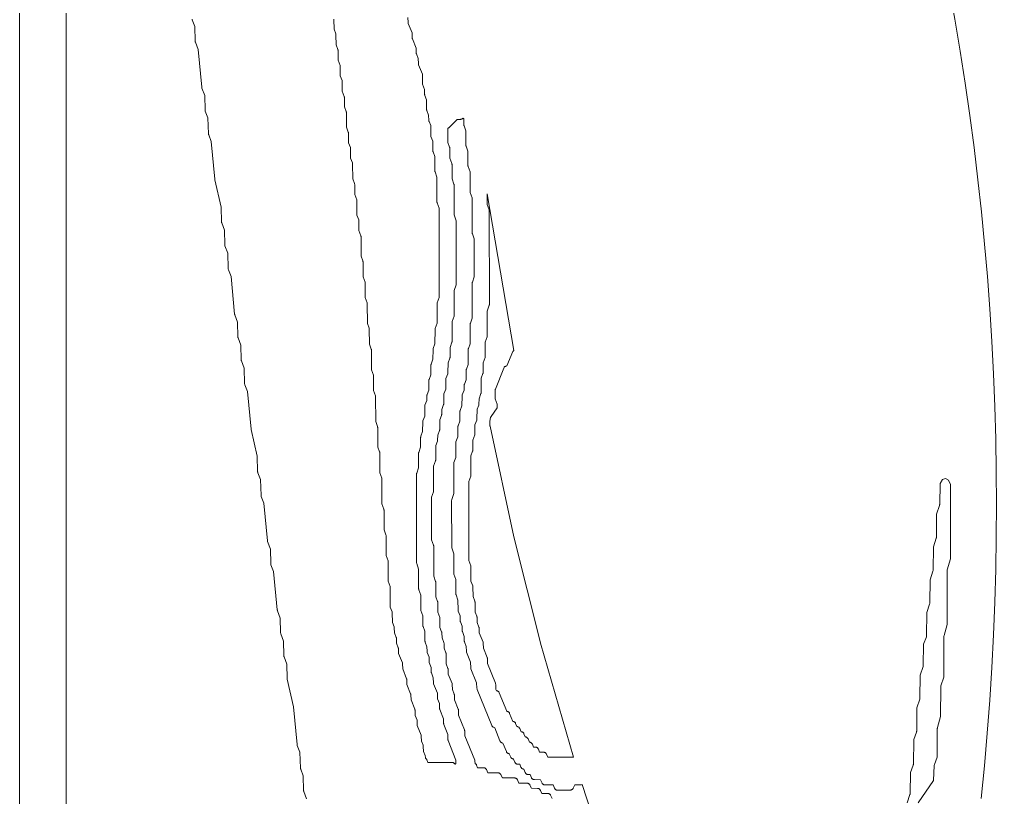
# Model space of a CAD drawing. Header units: inches. Extents: x 36 to 80.3, y 17.3 to 55.9.
# Drawn here: x 36.25 to 43.68, y 30.97 to 36.88 of the extents above; entities that cross this region are included whole.
import ezdxf

# ---------------------------------------------------------------- set-up
doc = ezdxf.new("R2010")
doc.units = ezdxf.units.IN
doc.layers.add('01_ORIGINAL_CAD', color=7, linetype='CONTINUOUS', lineweight=20)
doc.layers.add('03_ADDED_AREAS_SAME_COMPOSITION', color=7, linetype='CONTINUOUS', lineweight=15)

msp = doc.modelspace()

# ---------------------------------------------------------------- linework, layer by layer
at = {"layer": '01_ORIGINAL_CAD'}
msp.add_line((36.2477, 17.9065), (36.2477, 55.9005), dxfattribs=at)
msp.add_arc((22.064, 33.1953), 21.6191, 354.05829, 36.03187, dxfattribs=at)
at = {"layer": '03_ADDED_AREAS_SAME_COMPOSITION'}
for points in [[(36.6039, 30.854), (36.6028, 43.0389)], [(37.561, 36.8851), (37.5616, 36.8824), (37.5624, 36.8798), (37.5821, 36.8297), (37.5846, 36.7191), (37.5848, 36.7163), (37.5853, 36.7135), (37.5862, 36.7109), (37.6074, 36.654), (37.6347, 36.3673), (37.6352, 36.364), (37.6362, 36.3609), (37.6571, 36.3049), (37.6596, 36.1941), (37.6598, 36.1912), (37.6604, 36.1883), (37.6613, 36.1856), (37.6811, 36.1344), (37.6857, 36.0129), (37.686, 36.0101), (37.6866, 36.0074), (37.6874, 36.0048), (37.7074, 35.9538), (37.7347, 35.6673), (37.7352, 35.6641), (37.782, 35.4566), (37.7846, 35.3441), (37.7848, 35.3413), (37.7853, 35.3385), (37.7862, 35.3359), (37.8071, 35.2799), (37.8096, 35.1691), (37.8098, 35.1663), (37.8103, 35.1635), (37.8112, 35.1609), (37.8321, 35.1048), (37.8357, 34.9881), (37.836, 34.9853), (37.8366, 34.9825), (37.8374, 34.9798), (37.8574, 34.9288), (37.8847, 34.6423), (37.8852, 34.639), (37.8862, 34.6359), (37.9071, 34.5799), (37.9096, 34.4691), (37.9098, 34.4663), (37.9103, 34.4635), (37.9112, 34.4609), (37.9321, 34.4049), (37.9346, 34.2941), (37.9348, 34.2913), (37.9353, 34.2885), (37.9362, 34.2859), (37.9571, 34.2298), (37.9607, 34.1131), (37.961, 34.1103), (37.9616, 34.1075), (37.9624, 34.1048), (37.9824, 34.0538), (38.0097, 33.7673), (38.0102, 33.7641), (38.056, 33.5613), (38.0596, 33.4439), (38.0598, 33.4411), (38.0604, 33.4383), (38.0613, 33.4356), (38.0811, 33.3844), (38.0857, 33.2629), (38.086, 33.2601), (38.0866, 33.2574), (38.0874, 33.2548), (38.1074, 33.2038), (38.1347, 32.9173), (38.1352, 32.914), (38.1362, 32.9109), (38.1571, 32.8549), (38.1596, 32.7441), (38.1598, 32.7412), (38.1604, 32.7383), (38.1613, 32.7356), (38.1814, 32.6837), (38.2097, 32.3922), (38.2102, 32.389), (38.2112, 32.3859), (38.2321, 32.3299), (38.2346, 32.2191), (38.2348, 32.2163), (38.2353, 32.2135), (38.2362, 32.2109), (38.2571, 32.1549), (38.2596, 32.0441), (38.2598, 32.0413), (38.2603, 32.0385), (38.2612, 32.0359), (38.2821, 31.9799), (38.2846, 31.8691), (38.2848, 31.8666), (38.2852, 31.8641), (38.3322, 31.6557), (38.3597, 31.3673), (38.3602, 31.3639), (38.3613, 31.3606), (38.3811, 31.3094), (38.3857, 31.1879), (38.386, 31.1851), (38.3866, 31.1824), (38.3874, 31.1798), (38.4071, 31.1297), (38.4096, 31.0191), (38.4098, 31.0163), (38.4103, 31.0135), (38.4112, 31.0109), (38.4318, 30.9555)], [(39.2033, 36.8992), (39.2047, 36.8613), (39.2049, 36.8584), (39.2055, 36.8556), (39.2064, 36.8529), (39.2349, 36.7816), (39.2362, 36.7436), (39.2365, 36.7407), (39.2371, 36.7379), (39.238, 36.7352), (39.2664, 36.6641), (39.267, 36.6301), (39.2672, 36.6273), (39.2677, 36.6244), (39.2686, 36.6217), (39.2823, 36.5857), (39.2836, 36.5474), (39.2839, 36.5446), (39.2845, 36.5418), (39.2854, 36.5391), (39.3137, 36.4681), (39.3139, 36.3992), (39.3141, 36.3964), (39.3145, 36.3936), (39.3153, 36.3909), (39.3297, 36.3505), (39.331, 36.312), (39.3313, 36.3092), (39.3319, 36.3064), (39.3328, 36.3037), (39.3454, 36.2719), (39.346, 36.1987), (39.3462, 36.1958), (39.3468, 36.1929), (39.3477, 36.1901), (39.3613, 36.1541), (39.3627, 36.1158), (39.3629, 36.113), (39.3635, 36.1102), (39.3644, 36.1075), (39.377, 36.0757), (39.3777, 36.0026), (39.3779, 35.9996), (39.3784, 35.9967), (39.3793, 35.9939), (39.3928, 35.9582), (39.3935, 35.8848), (39.3937, 35.8819), (39.3943, 35.879), (39.3951, 35.8762), (39.4086, 35.8406), (39.4089, 35.7321), (39.409, 35.7293), (39.4095, 35.7265), (39.4103, 35.7238), (39.4245, 35.6839), (39.4248, 35.4967), (39.425, 35.4939), (39.4255, 35.4911), (39.4262, 35.4884), (39.4404, 35.4484), (39.4409, 34.7686), (39.4268, 34.7286), (39.426, 34.7259), (39.4256, 34.7231), (39.4254, 34.7203), (39.4254, 34.5723), (39.4112, 34.5323), (39.4104, 34.5296), (39.41, 34.5268), (39.4098, 34.524), (39.4097, 34.4156), (39.3963, 34.3799), (39.3954, 34.3771), (39.3949, 34.3742), (39.3947, 34.3712), (39.3941, 34.2979), (39.3806, 34.2621), (39.3798, 34.2593), (39.3792, 34.2564), (39.379, 34.2535), (39.3785, 34.1801), (39.365, 34.1443), (39.3641, 34.1415), (39.3636, 34.1386), (39.3634, 34.1357), (39.3628, 34.0625), (39.3503, 34.0306), (39.3494, 34.028), (39.3488, 34.0252), (39.3485, 34.0223), (39.3472, 33.9841), (39.3336, 33.948), (39.3328, 33.9452), (39.3322, 33.9423), (39.332, 33.9394), (39.3315, 33.866), (39.318, 33.8302), (39.3171, 33.8274), (39.3166, 33.8245), (39.3164, 33.8216), (39.3158, 33.7482), (39.3023, 33.7124), (39.3015, 33.7096), (39.3009, 33.7068), (39.3007, 33.7038), (39.3002, 33.6302), (39.286, 33.5901), (39.2852, 33.5874), (39.2847, 33.5846), (39.2846, 33.5818), (39.2845, 33.4731), (39.2704, 33.4331), (39.2696, 33.4303), (39.2691, 33.4276), (39.269, 33.4247), (39.2693, 32.7532), (39.2696, 32.7493), (39.2706, 32.7455), (39.2851, 32.701), (39.2854, 32.5528), (39.2855, 32.5499), (39.286, 32.5472), (39.2868, 32.5444), (39.301, 32.5045), (39.3012, 32.3958), (39.3014, 32.393), (39.3019, 32.3902), (39.3027, 32.3875), (39.3169, 32.3474), (39.3176, 32.2738), (39.3178, 32.2709), (39.3183, 32.268), (39.3192, 32.2652), (39.3327, 32.2295), (39.3334, 32.1561), (39.3336, 32.1532), (39.3342, 32.1503), (39.335, 32.1475), (39.3486, 32.1116), (39.3492, 32.0774), (39.3494, 32.0745), (39.35, 32.0717), (39.3508, 32.069), (39.3644, 32.0332), (39.365, 31.9989), (39.3652, 31.9961), (39.3658, 31.9933), (39.3666, 31.9905), (39.3802, 31.9547), (39.3808, 31.9205), (39.3811, 31.9176), (39.3816, 31.9148), (39.3825, 31.9121), (39.3961, 31.876), (39.3975, 31.8378), (39.3977, 31.8349), (39.3983, 31.8321), (39.3992, 31.8294), (39.4276, 31.7583), (39.4282, 31.7243), (39.4284, 31.7214), (39.429, 31.7186), (39.4298, 31.7159), (39.4435, 31.6799), (39.4448, 31.6416), (39.4451, 31.6388), (39.4457, 31.636), (39.4466, 31.6333), (39.475, 31.5621), (39.4756, 31.5281), (39.4758, 31.5252), (39.4764, 31.5223), (39.4773, 31.5195), (39.5066, 31.4443), (39.508, 31.4063), (39.5083, 31.4034), (39.5089, 31.4006), (39.5098, 31.3978), (39.5696, 31.2485), (39.5696, 31.2233), (39.5696, 31.2232), (39.567, 31.2214), (39.5647, 31.2193), (39.5628, 31.2171), (39.5612, 31.2198), (39.5591, 31.2226), (39.5565, 31.225), (39.5537, 31.227), (39.5507, 31.2286), (39.5474, 31.2298), (39.544, 31.2305), (39.5405, 31.2307), (39.3564, 31.2304), (39.3482, 31.2503), (39.3469, 31.2531), (39.3452, 31.2557), (39.3431, 31.2581), (39.3408, 31.2603), (39.3383, 31.2621), (39.3374, 31.2626), (39.3367, 31.2753), (39.3362, 31.2793), (39.335, 31.2832), (39.3223, 31.3153), (39.321, 31.3533), (39.3207, 31.3562), (39.3201, 31.359), (39.3192, 31.3617), (39.3065, 31.3938), (39.3051, 31.4318), (39.3049, 31.4347), (39.3043, 31.4375), (39.3034, 31.4402), (39.275, 31.5113), (39.2744, 31.5453), (39.2742, 31.5482), (39.2736, 31.551), (39.2728, 31.5537), (39.2591, 31.5897), (39.2578, 31.628), (39.2575, 31.6308), (39.2569, 31.6336), (39.256, 31.6363), (39.2275, 31.7077), (39.2262, 31.7457), (39.2259, 31.7485), (39.2253, 31.7513), (39.2244, 31.754), (39.196, 31.8251), (39.1954, 31.8591), (39.1952, 31.8621), (39.1946, 31.865), (39.1937, 31.8678), (39.1644, 31.9429), (39.163, 31.981), (39.1628, 31.9839), (39.1622, 31.9867), (39.1613, 31.9894), (39.1329, 32.0605), (39.1323, 32.0945), (39.1321, 32.0974), (39.1315, 32.1002), (39.1307, 32.1029), (39.1171, 32.1388), (39.1165, 32.173), (39.1162, 32.1758), (39.1157, 32.1787), (39.1148, 32.1814), (39.1012, 32.2174), (39.0998, 32.2557), (39.0996, 32.2585), (39.099, 32.2613), (39.0981, 32.264), (39.0855, 32.2958), (39.0848, 32.369), (39.0846, 32.3719), (39.0841, 32.3748), (39.0832, 32.3776), (39.0697, 32.4132), (39.0694, 32.5609), (39.0693, 32.5637), (39.0688, 32.5665), (39.068, 32.5692), (39.0538, 32.6092), (39.0535, 32.7571), (39.0534, 32.7599), (39.0529, 32.7627), (39.0521, 32.7654), (39.0379, 32.8054), (39.0376, 32.9533), (39.0375, 32.9562), (39.037, 32.9589), (39.0362, 32.9616), (39.022, 33.0016), (39.0217, 33.1495), (39.0216, 33.1524), (39.0211, 33.1551), (39.0203, 33.1579), (39.0061, 33.1978), (39.0058, 33.385), (39.0057, 33.3878), (39.0052, 33.3906), (39.0044, 33.3933), (38.9902, 33.4333), (38.9894, 33.5854), (38.9892, 33.5884), (38.9887, 33.5913), (38.9878, 33.5941), (38.9743, 33.6298), (38.974, 33.7774), (38.9739, 33.7803), (38.9734, 33.783), (38.9726, 33.7858), (38.9584, 33.8257), (38.9581, 34.0129), (38.9579, 34.0157), (38.9575, 34.0185), (38.9567, 34.0212), (38.9425, 34.0612), (38.9422, 34.1699), (38.9421, 34.1727), (38.9416, 34.1755), (38.9408, 34.1782), (38.9266, 34.2181), (38.9263, 34.3661), (38.9262, 34.3689), (38.9257, 34.3717), (38.9249, 34.3744), (38.9107, 34.4144), (38.91, 34.5272), (38.9098, 34.5302), (38.9092, 34.5331), (38.9084, 34.5359), (38.8949, 34.5716), (38.8946, 34.7193), (38.8944, 34.7221), (38.8939, 34.7249), (38.8931, 34.7276), (38.879, 34.7675), (38.8787, 34.8762), (38.8786, 34.8791), (38.8781, 34.8818), (38.8773, 34.8845), (38.8631, 34.9245), (38.8623, 35.0374), (38.8622, 35.0403), (38.8616, 35.0433), (38.8607, 35.0461), (38.8472, 35.0817), (38.847, 35.2294), (38.8468, 35.2322), (38.8463, 35.235), (38.8455, 35.2377), (38.8313, 35.2778), (38.8306, 35.3514), (38.8304, 35.3543), (38.8299, 35.3572), (38.829, 35.36), (38.8155, 35.3957), (38.8153, 35.5041), (38.8151, 35.5069), (38.8146, 35.5097), (38.8138, 35.5124), (38.7996, 35.5524), (38.7989, 35.6261), (38.7987, 35.629), (38.7982, 35.6319), (38.7973, 35.6347), (38.7838, 35.6704), (38.7831, 35.783), (38.7829, 35.7859), (38.7823, 35.7888), (38.7814, 35.7917), (38.7679, 35.8274), (38.7672, 35.9008), (38.767, 35.9037), (38.7665, 35.9066), (38.7656, 35.9094), (38.7521, 35.9451), (38.7514, 36.0185), (38.7512, 36.0214), (38.7506, 36.0243), (38.7498, 36.0271), (38.7362, 36.0628), (38.7355, 36.1754), (38.7353, 36.1783), (38.7348, 36.1812), (38.7339, 36.1841), (38.7204, 36.2197), (38.7202, 36.2889), (38.72, 36.2917), (38.7195, 36.2945), (38.7187, 36.2972), (38.7045, 36.3372), (38.7038, 36.4109), (38.7036, 36.4138), (38.7031, 36.4167), (38.7022, 36.4195), (38.6887, 36.4552), (38.6885, 36.5244), (38.6883, 36.5272), (38.6879, 36.5299), (38.6871, 36.5326), (38.6729, 36.5727), (38.6722, 36.6463), (38.672, 36.6492), (38.6714, 36.6521), (38.6706, 36.6549), (38.657, 36.6907), (38.6563, 36.764), (38.6561, 36.767), (38.6556, 36.7699), (38.6547, 36.7727), (38.6412, 36.8084), (38.6405, 36.8818), (38.6403, 36.8847)], [(40.3006, 30.9572), (40.2895, 30.9815), (40.288, 30.9843), (40.2862, 30.9869), (40.284, 30.9892), (40.2816, 30.9912), (40.279, 30.993), (40.2761, 30.9943), (40.2731, 30.9953), (40.27, 30.9959), (40.2669, 30.9961), (40.2223, 30.9964), (40.2127, 31.0188), (40.2112, 31.0217), (40.2094, 31.0243), (40.2074, 31.0267), (40.205, 31.0288), (40.2024, 31.0305), (40.1995, 31.032), (40.1965, 31.033), (40.1935, 31.0337), (40.1903, 31.034), (40.1432, 31.0352), (40.132, 31.0598), (40.1305, 31.0625), (40.1286, 31.0651), (40.1265, 31.0674), (40.1241, 31.0695), (40.1214, 31.0712), (40.1186, 31.0725), (40.1156, 31.0735), (40.1125, 31.0741), (40.1093, 31.0744), (40.0486, 31.0746), (40.0375, 31.0988), (40.036, 31.1016), (40.0341, 31.1042), (40.032, 31.1065), (40.0296, 31.1086), (40.0269, 31.1103), (40.0241, 31.1116), (40.0211, 31.1126), (40.018, 31.1132), (40.0148, 31.1134), (39.9226, 31.1136), (39.9115, 31.1378), (39.91, 31.1406), (39.9082, 31.1432), (39.906, 31.1455), (39.9036, 31.1476), (39.9009, 31.1493), (39.8981, 31.1506), (39.8951, 31.1516), (39.892, 31.1522), (39.8888, 31.1524), (39.8123, 31.1527), (39.8013, 31.1769), (39.7998, 31.1797), (39.7979, 31.1822), (39.7958, 31.1846), (39.7934, 31.1866), (39.7907, 31.1883), (39.7879, 31.1897), (39.7849, 31.1907), (39.7818, 31.1913), (39.7786, 31.1915), (39.7343, 31.1917), (39.7261, 31.2117), (39.7248, 31.2146), (39.7231, 31.2172), (39.721, 31.2196), (39.7187, 31.2217), (39.7162, 31.2235), (39.7148, 31.2243), (39.7135, 31.2407), (39.7129, 31.2445), (39.7118, 31.2481), (39.6371, 31.4337), (39.6357, 31.4717), (39.6355, 31.4745), (39.6349, 31.4773), (39.634, 31.4801), (39.5897, 31.5906), (39.5884, 31.6286), (39.5881, 31.6314), (39.5875, 31.6342), (39.5866, 31.637), (39.5582, 31.7081), (39.5576, 31.7421), (39.5574, 31.7449), (39.5569, 31.7477), (39.556, 31.7505), (39.5424, 31.7865), (39.541, 31.8247), (39.5407, 31.8276), (39.5401, 31.8304), (39.5392, 31.8331), (39.5109, 31.9042), (39.5103, 31.9382), (39.51, 31.9411), (39.5095, 31.9439), (39.5086, 31.9466), (39.4951, 31.9824), (39.4944, 32.0557), (39.4942, 32.0587), (39.4937, 32.0615), (39.4928, 32.0643), (39.4792, 32.1002), (39.4786, 32.1344), (39.4784, 32.1373), (39.4779, 32.1401), (39.477, 32.1428), (39.4633, 32.1789), (39.462, 32.2171), (39.4617, 32.2199), (39.4611, 32.2227), (39.4602, 32.2254), (39.4477, 32.2571), (39.4475, 32.3261), (39.4473, 32.3289), (39.4468, 32.3317), (39.446, 32.3344), (39.4318, 32.3745), (39.4311, 32.4481), (39.4309, 32.451), (39.4304, 32.4539), (39.4295, 32.4567), (39.416, 32.4924), (39.4158, 32.6008), (39.4156, 32.6036), (39.4151, 32.6064), (39.4143, 32.6091), (39.4002, 32.649), (39.3998, 32.8755), (39.3997, 32.8783), (39.3992, 32.8811), (39.3984, 32.8838), (39.3842, 32.9238), (39.384, 33.2504), (39.3981, 33.2904), (39.3989, 33.2931), (39.3993, 33.2959), (39.3995, 33.2987), (39.3995, 33.4859), (39.4136, 33.5259), (39.4144, 33.5286), (39.4149, 33.5314), (39.4151, 33.5342), (39.4151, 33.6424), (39.4276, 33.6742), (39.4285, 33.6769), (39.4291, 33.6797), (39.4294, 33.6825), (39.4307, 33.7208), (39.4443, 33.7569), (39.4451, 33.7597), (39.4457, 33.7625), (39.4459, 33.7655), (39.4464, 33.8387), (39.459, 33.8705), (39.4599, 33.8732), (39.4604, 33.876), (39.4607, 33.8788), (39.462, 33.9171), (39.4756, 33.9532), (39.4765, 33.956), (39.477, 33.9589), (39.4772, 33.9618), (39.4778, 34.0352), (39.4913, 34.0709), (39.4921, 34.0737), (39.4927, 34.0766), (39.4929, 34.0796), (39.4934, 34.1529), (39.5069, 34.1887), (39.5078, 34.1915), (39.5083, 34.1944), (39.5085, 34.1973), (39.5091, 34.2707), (39.5226, 34.3065), (39.5234, 34.3093), (39.524, 34.3122), (39.5242, 34.3151), (39.5247, 34.3887), (39.5389, 34.4289), (39.5397, 34.4316), (39.5402, 34.4343), (39.5403, 34.4372), (39.5404, 34.5851), (39.5545, 34.6251), (39.5553, 34.6278), (39.5557, 34.6306), (39.5559, 34.6334), (39.5559, 34.821), (39.5704, 34.8655), (39.5713, 34.8693), (39.5716, 34.8732), (39.5713, 35.3442), (39.571, 35.3481), (39.57, 35.352), (39.5555, 35.3964), (39.5551, 35.6232), (39.555, 35.626), (39.5545, 35.6288), (39.5537, 35.6315), (39.5395, 35.6715), (39.5393, 35.7802), (39.5391, 35.783), (39.5386, 35.7858), (39.5378, 35.7885), (39.5236, 35.8285), (39.5229, 35.9022), (39.5227, 35.9051), (39.5222, 35.908), (39.5213, 35.9108), (39.5078, 35.9464), (39.5076, 36.0549), (39.5075, 36.0555), (39.5077, 36.0555), (39.5108, 36.0566), (39.5137, 36.058), (39.5164, 36.0598), (39.5188, 36.0619), (39.5791, 36.122), (39.6044, 36.1233), (39.6075, 36.1236), (39.6105, 36.1244), (39.6134, 36.1255), (39.6162, 36.1269), (39.6187, 36.1287), (39.621, 36.1308), (39.623, 36.1331), (39.6234, 36.1336), (39.6237, 36.1331), (39.6258, 36.1307), (39.6281, 36.1286), (39.629, 36.128), (39.6295, 36.0815), (39.6297, 36.0786), (39.6303, 36.0757), (39.6311, 36.0729), (39.6446, 36.0373), (39.6449, 35.9288), (39.6451, 35.926), (39.6455, 35.9232), (39.6463, 35.9205), (39.6605, 35.8806), (39.6608, 35.7718), (39.6609, 35.769), (39.6614, 35.7662), (39.6622, 35.7635), (39.6764, 35.7236), (39.6767, 35.5756), (39.6768, 35.5728), (39.6773, 35.57), (39.6781, 35.5673), (39.6923, 35.5274), (39.6926, 35.2617), (39.6928, 35.2589), (39.6933, 35.2561), (39.6941, 35.2534), (39.7083, 35.2134), (39.7085, 34.9261), (39.6944, 34.8861), (39.6936, 34.8833), (39.6931, 34.8806), (39.6929, 34.8777), (39.693, 34.612), (39.6789, 34.572), (39.6781, 34.5693), (39.6776, 34.5665), (39.6774, 34.5637), (39.6774, 34.416), (39.6639, 34.3803), (39.6631, 34.3775), (39.6625, 34.3746), (39.6623, 34.3717), (39.6618, 34.2591), (39.6483, 34.2233), (39.6474, 34.2205), (39.6469, 34.2176), (39.6467, 34.2147), (39.6461, 34.1415), (39.6336, 34.1097), (39.6327, 34.107), (39.6321, 34.1042), (39.6319, 34.1014), (39.6306, 34.0631), (39.617, 34.027), (39.6161, 34.0242), (39.6156, 34.0213), (39.6154, 34.0184), (39.6148, 33.945), (39.6013, 33.9092), (39.6005, 33.9064), (39.5999, 33.9036), (39.5997, 33.9006), (39.5992, 33.8273), (39.5857, 33.7915), (39.5848, 33.7887), (39.5843, 33.7858), (39.5841, 33.7829), (39.5835, 33.7092), (39.5693, 33.6691), (39.5686, 33.6664), (39.5681, 33.6636), (39.5679, 33.6608), (39.5678, 33.5521), (39.5537, 33.5121), (39.5529, 33.5094), (39.5525, 33.5066), (39.5523, 33.5038), (39.5523, 33.277), (39.5378, 33.2325), (39.5369, 33.2286), (39.5366, 33.2247), (39.5369, 32.8715), (39.5372, 32.8676), (39.5381, 32.8637), (39.5527, 32.8193), (39.5529, 32.671), (39.5531, 32.6682), (39.5536, 32.6654), (39.5544, 32.6627), (39.5686, 32.6227), (39.5688, 32.514), (39.569, 32.5112), (39.5695, 32.5084), (39.5702, 32.5057), (39.5845, 32.4657), (39.5851, 32.392), (39.5853, 32.3891), (39.5859, 32.3862), (39.5868, 32.3834), (39.6004, 32.3474), (39.6018, 32.3092), (39.602, 32.3063), (39.6026, 32.3035), (39.6035, 32.3008), (39.6161, 32.2689), (39.6168, 32.2349), (39.617, 32.232), (39.6175, 32.2292), (39.6184, 32.2265), (39.6319, 32.1906), (39.6326, 32.1564), (39.6328, 32.1536), (39.6333, 32.1508), (39.6342, 32.148), (39.6477, 32.1122), (39.6484, 32.078), (39.6486, 32.075), (39.6492, 32.0721), (39.6501, 32.0693), (39.6795, 31.9939), (39.6819, 31.9522), (39.6824, 31.9482), (39.6837, 31.9443), (39.7269, 31.8369), (39.7292, 31.7953), (39.7298, 31.7913), (39.731, 31.7874), (39.8414, 31.5129), (39.843, 31.5097), (39.845, 31.5068), (39.8473, 31.5041), (39.8501, 31.5019), (39.8531, 31.5), (39.8563, 31.4986), (39.864, 31.4959), (39.9045, 31.3952), (39.906, 31.3921), (39.908, 31.3891), (39.9104, 31.3865), (39.9131, 31.3842), (39.9161, 31.3824), (39.9194, 31.381), (39.9271, 31.3783), (39.9532, 31.314), (39.9547, 31.3109), (39.9566, 31.308), (39.9589, 31.3054), (39.9616, 31.3032), (39.9645, 31.3014), (39.9677, 31.2999), (39.971, 31.299), (39.9754, 31.298), (39.9864, 31.2723), (39.9879, 31.2694), (39.9898, 31.2666), (39.992, 31.2642), (39.9945, 31.2621), (39.9973, 31.2603), (40.0003, 31.2589), (40.0035, 31.2579), (40.0067, 31.2573), (40.0076, 31.2572), (40.0179, 31.2331), (40.0193, 31.2304), (40.021, 31.2278), (40.0231, 31.2255), (40.0254, 31.2234), (40.0279, 31.2216), (40.0306, 31.2202), (40.0335, 31.2191), (40.0365, 31.2184), (40.0396, 31.218), (40.055, 31.2172), (40.0635, 31.1964), (40.065, 31.1933), (40.067, 31.1904), (40.0693, 31.1879), (40.0719, 31.1856), (40.0748, 31.1838), (40.078, 31.1824), (40.0813, 31.1814), (40.0857, 31.1805), (40.0967, 31.1548), (40.0981, 31.152), (40.0998, 31.1494), (40.1019, 31.1471), (40.1042, 31.145), (40.1067, 31.1433), (40.1094, 31.1418), (40.1123, 31.1407), (40.1153, 31.14), (40.1184, 31.1397), (40.134, 31.1388), (40.144, 31.1156), (40.1454, 31.1128), (40.1472, 31.1102), (40.1493, 31.1078), (40.1517, 31.1057), (40.1543, 31.1039), (40.1571, 31.1025), (40.1601, 31.1014), (40.1632, 31.1007), (40.1663, 31.1005), (40.2134, 31.0993), (40.2247, 31.0747), (40.2262, 31.0719), (40.228, 31.0693), (40.2301, 31.067), (40.2325, 31.065), (40.2352, 31.0633), (40.238, 31.0619), (40.241, 31.0609), (40.2441, 31.0603), (40.2473, 31.0601), (40.3081, 31.0599), (40.3192, 31.0356), (40.3207, 31.0328), (40.3225, 31.0302), (40.3247, 31.0279), (40.3271, 31.0259), (40.3298, 31.0242), (40.3326, 31.0228), (40.3356, 31.0218), (40.3388, 31.0212), (40.3419, 31.021), (40.4399, 31.0212), (40.4431, 31.0214), (40.4462, 31.022), (40.4492, 31.023), (40.452, 31.0244), (40.4547, 31.0261), (40.4571, 31.0281), (40.4593, 31.0305), (40.4611, 31.033), (40.4626, 31.0358), (40.4737, 31.0602), (40.5188, 31.0606), (40.5222, 31.0609), (40.5256, 31.0616), (40.5288, 31.0628), (40.5309, 31.0639), (40.6415, 30.7221)], [(43.0039, 30.9244), (43.0246, 30.9867), (43.0256, 30.9904), (43.0259, 30.9942), (43.0285, 31.155), (43.0493, 31.2109), (43.0502, 31.2136), (43.0507, 31.2164), (43.0509, 31.2193), (43.0535, 31.405), (43.0743, 31.4609), (43.0752, 31.4636), (43.0757, 31.4665), (43.0759, 31.4694), (43.0777, 31.6458), (43.0996, 31.7117), (43.1006, 31.7155), (43.1009, 31.7194), (43.1027, 31.8958), (43.1246, 31.9617), (43.1256, 31.9654), (43.1259, 31.9692), (43.1285, 32.13), (43.1493, 32.1859), (43.1502, 32.1886), (43.1507, 32.1915), (43.1509, 32.1944), (43.1527, 32.3708), (43.1746, 32.4367), (43.1756, 32.4405), (43.1759, 32.4444), (43.1777, 32.6208), (43.1996, 32.6867), (43.2006, 32.6905), (43.2009, 32.6944), (43.2027, 32.8708), (43.2246, 32.9367), (43.2256, 32.9405), (43.2259, 32.9444), (43.2277, 33.1208), (43.2496, 33.1867), (43.2506, 33.1904), (43.2509, 33.1942), (43.2534, 33.3529), (43.2715, 33.3846), (43.296, 33.3921), (43.3192, 33.3796), (43.3328, 33.3452), (43.3328, 32.7799), (43.3089, 32.6965), (43.3081, 32.6931), (43.3079, 32.6896), (43.3078, 32.2799), (43.2839, 32.1965), (43.2831, 32.1931), (43.2829, 32.1896), (43.2828, 31.8804), (43.2609, 31.8146), (43.2599, 31.8108), (43.2596, 31.8069), (43.2578, 31.58), (43.2339, 31.4965), (43.2331, 31.4931), (43.2329, 31.4897), (43.232, 31.2712), (43.2112, 31.2154), (43.2101, 31.2117), (43.2096, 31.2079), (43.2041, 31.0952), (43.0869, 30.9243)]]:
    msp.add_lwpolyline(points, dxfattribs=at)
msp.add_lwpolyline([(39.8072, 35.5571), (40.0097, 34.3652), (40.0087, 34.3644), (40.0066, 34.362), (40.0047, 34.3593), (40.0033, 34.3564), (39.9567, 34.2486), (39.9486, 34.2457), (39.9454, 34.2443), (39.9424, 34.2424), (39.9397, 34.2401), (39.9373, 34.2375), (39.9353, 34.2346), (39.9338, 34.2314), (39.8698, 34.071), (39.8689, 34.0681), (39.8683, 34.0652), (39.8681, 34.0623), (39.8668, 34.0067), (39.8669, 34.0036), (39.8674, 34.0006), (39.8682, 33.9977), (39.8825, 33.9574), (39.8835, 33.9283), (39.8372, 33.8639), (39.8354, 33.8609), (39.834, 33.8578), (39.833, 33.8545), (39.8274, 33.8284), (39.827, 33.8253), (39.8269, 33.8221), (39.8281, 33.7927), (39.8287, 33.7884), (40.0108, 32.948), (40.011, 32.9472), (40.2123, 32.1408), (40.2126, 32.1399), (40.464, 31.2717), (40.2688, 31.2713), (40.2577, 31.2955), (40.2563, 31.2983), (40.2544, 31.3008), (40.2523, 31.3031), (40.2499, 31.3052), (40.2473, 31.3069), (40.2444, 31.3082), (40.2414, 31.3092), (40.2383, 31.3099), (40.2352, 31.3101), (40.2063, 31.3103), (40.1967, 31.3328), (40.1953, 31.3355), (40.1936, 31.3381), (40.1915, 31.3405), (40.1892, 31.3425), (40.1867, 31.3443), (40.184, 31.3457), (40.1811, 31.3468), (40.1781, 31.3476), (40.175, 31.3479), (40.1596, 31.3487), (40.1511, 31.3695), (40.1496, 31.3726), (40.1476, 31.3755), (40.1453, 31.378), (40.1427, 31.3803), (40.1398, 31.3821), (40.1366, 31.3835), (40.1333, 31.3845), (40.1289, 31.3855), (40.1179, 31.4111), (40.1164, 31.4141), (40.1145, 31.4168), (40.1123, 31.4193), (40.1098, 31.4214), (40.107, 31.4232), (40.104, 31.4246), (40.1008, 31.4256), (40.0976, 31.4262), (40.0967, 31.4263), (40.0864, 31.4503), (40.0849, 31.4533), (40.083, 31.456), (40.0808, 31.4585), (40.0782, 31.4606), (40.0755, 31.4624), (40.0725, 31.4638), (40.0693, 31.4648), (40.0661, 31.4654), (40.0651, 31.4654), (40.0548, 31.4895), (40.0533, 31.4925), (40.0515, 31.4952), (40.0493, 31.4976), (40.0467, 31.4998), (40.0439, 31.5016), (40.0409, 31.503), (40.0378, 31.504), (40.0345, 31.5045), (40.0336, 31.5046), (40.0233, 31.5287), (40.0218, 31.5317), (40.02, 31.5344), (40.0177, 31.5368), (40.0152, 31.539), (40.0124, 31.5408), (40.0094, 31.5422), (40.0063, 31.5432), (40.003, 31.5437), (40.0024, 31.5438), (39.9778, 31.6046), (39.9762, 31.6077), (39.9743, 31.6106), (39.972, 31.6132), (39.9693, 31.6154), (39.9664, 31.6173), (39.9633, 31.6187), (39.9599, 31.6197), (39.9558, 31.6206), (39.8989, 31.7614), (39.8974, 31.7646), (39.8955, 31.7674), (39.8932, 31.77), (39.8905, 31.7723), (39.8876, 31.7741), (39.8844, 31.7755), (39.8811, 31.7765), (39.877, 31.7774), (39.873, 31.7874), (39.8716, 31.8254), (39.8714, 31.8282), (39.8708, 31.831), (39.8699, 31.8338), (39.8099, 31.9835), (39.8085, 32.0215), (39.8082, 32.0243), (39.8076, 32.0271), (39.8067, 32.0299), (39.7783, 32.1012), (39.7769, 32.1392), (39.7767, 32.142), (39.7761, 32.1448), (39.7752, 32.1475), (39.7468, 32.2186), (39.7462, 32.2526), (39.746, 32.2555), (39.7454, 32.2583), (39.7446, 32.2611), (39.7309, 32.2971), (39.7295, 32.3353), (39.7293, 32.3382), (39.7287, 32.3409), (39.7278, 32.3436), (39.7152, 32.3754), (39.7145, 32.4486), (39.7143, 32.4515), (39.7138, 32.4544), (39.7129, 32.4572), (39.6994, 32.493), (39.6987, 32.5663), (39.6985, 32.5693), (39.698, 32.5722), (39.6971, 32.575), (39.6836, 32.6106), (39.6833, 32.719), (39.6832, 32.7219), (39.6827, 32.7246), (39.6819, 32.7273), (39.6677, 32.7673), (39.6673, 33.3686), (39.6814, 33.4086), (39.6822, 33.4114), (39.6826, 33.4141), (39.6828, 33.417), (39.6828, 33.5646), (39.6963, 33.6003), (39.6972, 33.6031), (39.6977, 33.606), (39.6979, 33.6089), (39.6985, 33.6826), (39.7126, 33.7227), (39.7134, 33.7254), (39.7139, 33.7282), (39.714, 33.731), (39.7141, 33.8002), (39.7276, 33.8359), (39.7285, 33.8387), (39.729, 33.8416), (39.7292, 33.8445), (39.7298, 33.9177), (39.7423, 33.9495), (39.7432, 33.9522), (39.7438, 33.955), (39.744, 33.9578), (39.7453, 33.9963), (39.7596, 34.0368), (39.7604, 34.0395), (39.7609, 34.0423), (39.761, 34.0451), (39.7611, 34.1535), (39.7746, 34.1892), (39.7754, 34.192), (39.776, 34.1949), (39.7762, 34.1978), (39.7767, 34.2715), (39.7909, 34.3116), (39.7917, 34.3143), (39.7921, 34.3171), (39.7923, 34.3199), (39.7924, 34.4286), (39.8065, 34.4686), (39.8073, 34.4713), (39.8078, 34.4741), (39.8079, 34.4769), (39.808, 34.6644), (39.8224, 34.709), (39.8234, 34.7128), (39.8237, 34.7167), (39.8229, 35.4274), (39.8228, 35.4303), (39.8223, 35.4331), (39.8215, 35.4358), (39.8073, 35.4757)], close=True, dxfattribs=at)

doc.saveas('drawing.dxf')
